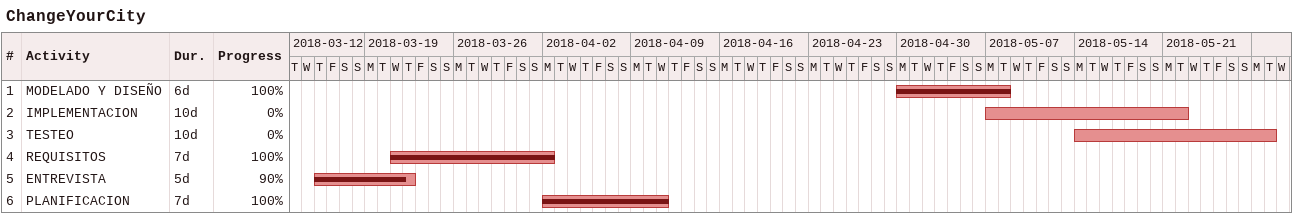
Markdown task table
ChangeYourCity

| ID | Task | Duration | Start | Finish | % complete |
|---|---|---|---|---|---|
| 1 | MODELADO Y DISEÑO | 6d | 2018-04-30 | 2018-05-08 | 100 |
| 2 | IMPLEMENTACION | 10d | 2018-05-07 | 2018-05-22 | 0 |
| 3 | TESTEO | 10d | 2018-05-14 | 2018-05-29 | 0 |
| 4 | REQUISITOS | 7d | 2018-03-21 | 2018-04-02 | 100 |
| 5 | ENTREVISTA | 5d | 2018-03-15 | 2018-03-22 | 90 |
| 6 | PLANIFICACION | 7d | 2018-04-02 | 2018-04-11 | 100 |
